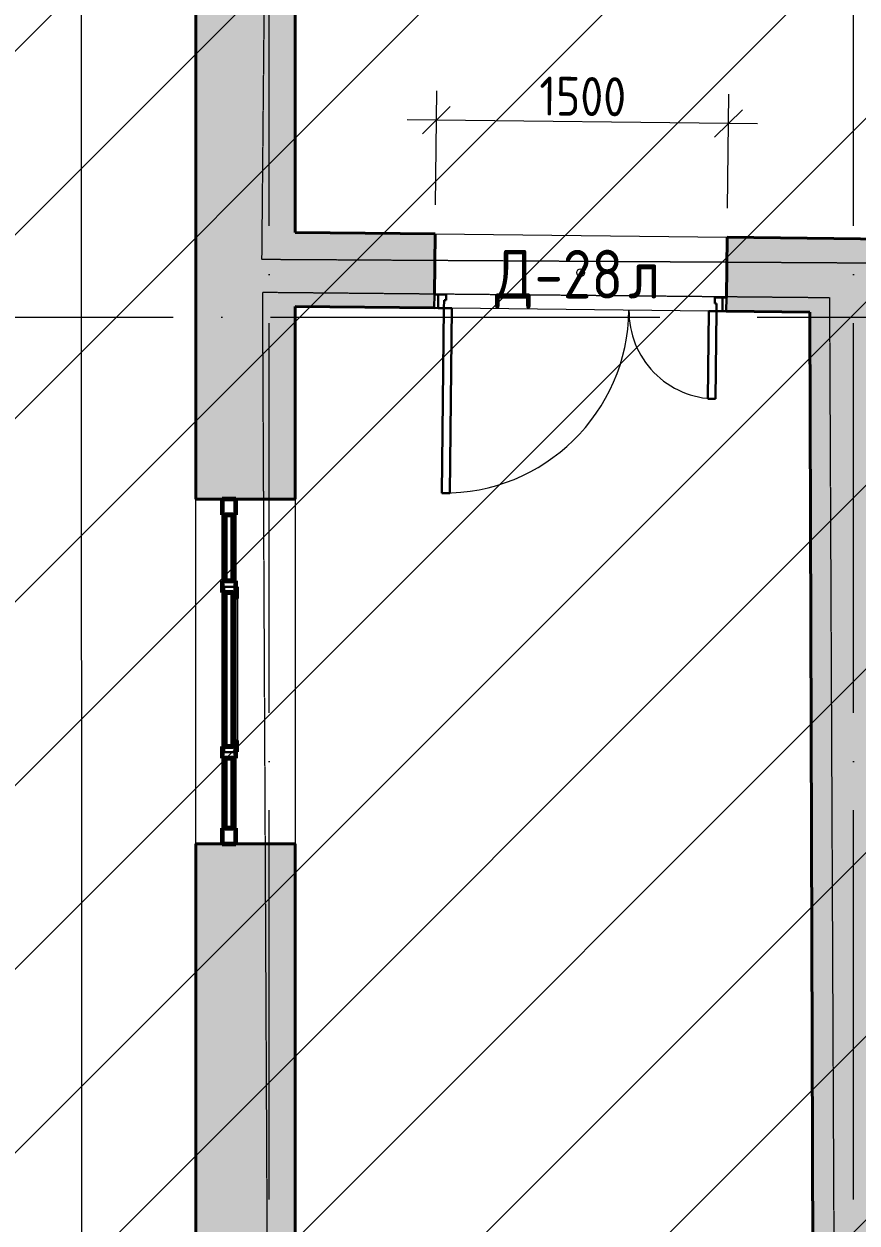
# Model space of a CAD drawing. Header units: millimetres. Extents: x 3050 to 430575, y -569542 to 36130.
# Drawn here: x 324570 to 328848, y -398417 to -392259 of the extents above; entities that cross this region are included whole.
import ezdxf

# ---------------------------------------------------------------- set-up
doc = ezdxf.new("R2010")
doc.units = ezdxf.units.MM
doc.linetypes.add('ADSK_Линия сетки', pattern=[25, 20, -2.5, 0, -2.5])
doc.linetypes.add('ADSK_Сверху', pattern=[4.5, 3, -1.5])
for name, color, linetype, lineweight in [('_ Окна', 7, 'Continuous', 30), ('Витраж', 7, 'Continuous', 18), ('Двери', 7, 'Continuous', 18), ('Крыша', 7, 'Continuous', 18), ('Марки дверей', 7, 'Continuous', 20), ('Окна', 7, 'Continuous', 18), ('Оси', 7, 'Continuous', 9), ('Панели витража', 7, 'Continuous', 18), ('Перекрытие', 7, 'Continuous', 18), ('Размеры', 7, 'Continuous', 9), ('Стены внутренние', 7, 'Continuous', 18), ('Стены наружные', 7, 'Continuous', 18)]:
    doc.layers.add(name, color=color, linetype=linetype, lineweight=lineweight)
doc.layers.add('Линии', color=7, linetype='Continuous', lineweight=9, true_color=0x00a600)
doc.styles.add('GOST Common', font='GOST_Common.ttf', dxfattribs={"width": 0.9, "height": 200})
doc.styles.add('GOST Common_2', font='GOST_Common.ttf', dxfattribs={"width": 0.9, "height": 250})
doc.dimstyles.new('ADSK_Основной_2_5_мм', dxfattribs={"dimscale": 304.8, "dimtxt": 251.428749, "dimasz": 0.463911, "dimexe": 0.492126, "dimexo": 0.492126, "dimgap": 0.098425, "dimtad": 1, "dimdec": 1, "dimrnd": 0.1, "dimdsep": 46, "dimtxsty": 'GOST Common', "dimblk1": 'OBLIQUE', "dimblk2": 'OBLIQUE', "dimsah": 1, "dimcen": 0.09, "dimdle": 0.492126, "dimazin": 2, "dimtfac": 1, "dimtdec": 4, "dimtix": 1, "dimtmove": 0, "dimatfit": 3, "dimfxl": 1, "dimtvp": 1, "dimtfill": 1, "dimtolj": 1, "dimtzin": 0, "dimlwd": 20, "dimlwe": 20, "dimarcsym": 2})

# ---------------------------------------------------------------- blocks, each defined once
blk = doc.blocks.new('Прямоугольный импост - 70х20_60мм-1425107-04 План 4-го этажа маркировочный')
at = {"layer": 'Витраж', "color": 253, "linetype": 'ADSK_Сверху', "true_color": 0xaaaaaa}
for p, q in [((-6073.8, 27832.2), (-6143.8, 27832.2)), ((-6143.8, 27752.2), (-6143.8, 27832.2)), ((-6073.8, 27752.2), (-6073.8, 27832.2)), ((-6143.8, 27382.2), (-6143.8, 27412.2)), ((-6073.8, 27382.2), (-6073.8, 27412.2))]:
    blk.add_line(p, q, dxfattribs=at)
blk = doc.blocks.new('Прямоугольный импост - 70х20_60мм-1258642-04 План 4-го этажа маркировочный')
at = {"layer": 'Витраж', "color": 253, "linetype": 'ADSK_Сверху', "true_color": 0xaaaaaa}
for p, q in [((-80, 35), (0, 35)), ((0, 35), (0, -35)), ((0, -35), (-80, -35))]:
    blk.add_line(p, q, dxfattribs=at)
blk = doc.blocks.new('Прямоугольный импост - 70х20_60мм-1258643-04 План 4-го этажа маркировочный')
at = {"layer": 'Витраж', "color": 253, "linetype": 'ADSK_Сверху', "true_color": 0xaaaaaa}
for p, q in [((0, 35), (-80, 35)), ((0, -35), (0, 35)), ((-80, -35), (0, -35))]:
    blk.add_line(p, q, dxfattribs=at)
blk = doc.blocks.new('Прямоугольный импост - 70х20_60мм-1243038-04 План 4-го этажа маркировочный')
at = {"layer": 'Витраж', "color": 253, "linetype": 'ADSK_Сверху', "true_color": 0xaaaaaa}
for p, q in [((-6143.8, 27352.2), (-6143.8, 27382.2)), ((-6073.8, 27352.2), (-6073.8, 27382.2)), ((-6143.8, 26532.2), (-6143.8, 26562.2)), ((-6073.8, 26532.2), (-6073.8, 26562.2))]:
    blk.add_line(p, q, dxfattribs=at)
blk = doc.blocks.new('Витраж-тент со смещением вовне - 60мм 30 сдвиг-1466951-04 План 4-го этажа маркировочный')
at = {"layer": '_ Окна', "color": 253, "linetype": 'ADSK_Сверху', "true_color": 0xaaaaaa}
for p, q in [((-425, 25), (-425, -45)), ((-425, 25), (-395, 25)), ((-425, -45), (-425, 25)), ((425, 25), (395, 25)), ((425, -45), (425, 25)), ((425, -45), (425, 25)), ((-365, -45), (-425, -45)), ((-365, -35), (-365, -45)), ((365, -35), (365, -45)), ((365, -45), (425, -45))]:
    blk.add_line(p, q, dxfattribs=at)
at = {"layer": 'Окна', "color": 253, "linetype": 'ADSK_Сверху', "true_color": 0xaaaaaa}
blk.add_line((-365, -45), (365, -45), dxfattribs=at)
blk = doc.blocks.new('Прямоугольный импост - 70х20_60мм-1225113-04 План 4-го этажа маркировочный')
at = {"layer": 'Витраж', "color": 253, "linetype": 'ADSK_Сверху', "true_color": 0xaaaaaa}
for p, q in [((41084.5, 2434.5), (41054.5, 2434.5)), ((41524.5, 2434.5), (41444.5, 2434.5)), ((41524.5, 2364.5), (41524.5, 2434.5)), ((41084.5, 2364.5), (41054.5, 2364.5)), ((41524.5, 2364.5), (41444.5, 2364.5))]:
    blk.add_line(p, q, dxfattribs=at)
blk = doc.blocks.new('Прямоугольный импост - 70х60мм-1258640-04 План 4-го этажа маркировочный')
at = {"layer": 'Витраж', "color": 253, "linetype": 'ADSK_Сверху', "true_color": 0xaaaaaa}
for p, q in [((-30, 35), (30, 35)), ((30, -35), (-30, -35))]:
    blk.add_line(p, q, dxfattribs=at)
blk = doc.blocks.new('Прямоугольный импост - 70х60мм-1225009-04 План 4-го этажа маркировочный')
at = {"layer": 'Витраж', "color": 253, "linetype": 'ADSK_Сверху', "true_color": 0xaaaaaa}
for p, q in [((41084.5, 2434.5), (41084.5, 2364.5)), ((41444.5, 2434.5), (41084.5, 2434.5)), ((41444.5, 2364.5), (41444.5, 2434.5)), ((41444.5, 2364.5), (41084.5, 2364.5))]:
    blk.add_line(p, q, dxfattribs=at)
blk = doc.blocks.new('Прямоугольный импост - 70х60мм-1425109-04 План 4-го этажа маркировочный')
at = {"layer": 'Витраж', "color": 253, "linetype": 'ADSK_Сверху', "true_color": 0xaaaaaa}
for p, q in [((-6073.8, 27752.2), (-6143.8, 27752.2)), ((-6143.8, 27412.2), (-6143.8, 27752.2)), ((-6073.8, 27412.2), (-6073.8, 27752.2)), ((-6143.8, 27412.2), (-6073.8, 27412.2))]:
    blk.add_line(p, q, dxfattribs=at)
blk = doc.blocks.new('Прямоугольный импост - 70х60мм-1243040-04 План 4-го этажа маркировочный')
at = {"layer": 'Витраж', "color": 253, "linetype": 'ADSK_Сверху', "true_color": 0xaaaaaa}
for p, q in [((-6073.8, 27352.2), (-6143.8, 27352.2)), ((-6143.8, 26562.2), (-6143.8, 27352.2)), ((-6073.8, 26562.2), (-6073.8, 27352.2)), ((-6143.8, 26562.2), (-6073.8, 26562.2))]:
    blk.add_line(p, q, dxfattribs=at)
blk = doc.blocks.new('Системная панель - _AR_Стекло_40мм_привязка по центру-V131-04 План 4-го этажа маркировочный')
at = {"layer": 'Панели витража', "color": 1, "lineweight": 60, "true_color": 0xff0000}
for p, q in [((180, 20), (-180, 20)), ((-180, 20), (-180, -20)), ((180, -20), (180, 20)), ((-180, -20), (180, -20))]:
    blk.add_line(p, q, dxfattribs=at)
blk = doc.blocks.new('Прямоугольный импост - 70х40_60мм-1229682-04 План 4-го этажа маркировочный')
at = {"layer": 'Витраж'}
for p, q in [((41084.5, 2434.5), (41444.5, 2434.5)), ((41084.5, 2364.5), (41444.5, 2364.5))]:
    blk.add_line(p, q, dxfattribs=at)
blk = doc.blocks.new('Прямоугольный импост - 70х20_60мм-V132-04 План 4-го этажа маркировочный')
at = {"layer": 'Витраж', "color": 1, "lineweight": 60, "true_color": 0xff0000}
for p, q in [((-80, 35), (0, 35)), ((-80, -35), (-80, 35)), ((0, 35), (0, -35)), ((0, -35), (-80, -35))]:
    blk.add_line(p, q, dxfattribs=at)
blk = doc.blocks.new('Прямоугольный импост - 70х20_60мм-V133-04 План 4-го этажа маркировочный')
at = {"layer": 'Витраж', "color": 1, "lineweight": 60, "true_color": 0xff0000}
for p, q in [((0, 35), (-80, 35)), ((-80, 35), (-80, -35)), ((0, -35), (0, 35)), ((-80, -35), (0, -35))]:
    blk.add_line(p, q, dxfattribs=at)
blk = doc.blocks.new('Системная панель - _AR_Стекло_40мм_привязка по центру-V134-04 План 4-го этажа маркировочный')
at = {"layer": 'Панели витража', "color": 1, "lineweight": 60, "true_color": 0xff0000}
for p, q in [((170, 20), (-170, 20)), ((-170, 20), (-170, -20)), ((170, -20), (170, 20)), ((-170, -20), (170, -20))]:
    blk.add_line(p, q, dxfattribs=at)
blk = doc.blocks.new('Прямоугольный импост - 70х40_60мм-1425108-04 План 4-го этажа маркировочный')
at = {"layer": 'Витраж'}
for p, q in [((-6143.8, 27752.2), (-6143.8, 27412.2)), ((-6073.8, 27752.2), (-6073.8, 27412.2))]:
    blk.add_line(p, q, dxfattribs=at)
blk = doc.blocks.new('Системная панель - _AR_Стекло_40мм_привязка по центру-V135-04 План 4-го этажа маркировочный')
at = {"layer": 'Панели витража', "color": 1, "lineweight": 60, "true_color": 0xff0000}
for p, q in [((395, 20), (-395, 20)), ((-395, 20), (-395, -20)), ((395, -20), (395, 20)), ((-395, -20), (395, -20))]:
    blk.add_line(p, q, dxfattribs=at)
blk = doc.blocks.new('Прямоугольный импост - 70х40_60мм-V72-04 План 4-го этажа маркировочный')
at = {"layer": 'Витраж'}
for p, q in [((-6143.8, 35422.3), (-6143.8, 34632.3)), ((-6073.8, 35422.3), (-6073.8, 34632.3))]:
    blk.add_line(p, q, dxfattribs=at)
blk = doc.blocks.new('Прямоугольный импост - 70х60мм-V136-04 План 4-го этажа маркировочный')
at = {"layer": 'Витраж', "color": 1, "lineweight": 60, "true_color": 0xff0000}
for p, q in [((-30, 35), (30, 35)), ((-30, -35), (-30, 35)), ((30, 35), (30, -35)), ((30, -35), (-30, -35))]:
    blk.add_line(p, q, dxfattribs=at)
blk = doc.blocks.new('AC_Дверь_Двупольная - Д-28л 1500х2200h-V180-04 План 4-го этажа маркировочный')
at = {"layer": 'Двери', "lineweight": 30}
for p, q in [((700, 1140), (660, 1140)), ((660, 1140), (660, 190)), ((700, 190), (700, 1140)), ((-700, 640), (-660, 640)), ((-700, 190), (-700, 640)), ((-660, 640), (-660, 190)), ((-750, 190), (-730, 190)), ((-750, 120), (-750, 190)), ((-730, 190), (-700, 190)), ((-730, 120), (-730, 190)), ((-730, 190), (-730, 120)), ((-660, 190), (-700, 190)), ((-700, 190), (-700, 150)), ((660, 190), (700, 190)), ((730, 190), (700, 190)), ((700, 190), (700, 150)), ((730, 120), (730, 190)), ((750, 190), (730, 190)), ((730, 190), (730, 120)), ((750, 120), (750, 190)), ((-700, 150), (-690, 150)), ((-690, 150), (-690, 120)), ((700, 150), (690, 150)), ((690, 150), (690, 120)), ((-730, 120), (-750, 120)), ((-690, 120), (-730, 120)), ((690, 120), (730, 120)), ((730, 120), (750, 120))]:
    blk.add_line(p, q, dxfattribs=at)
at = {"layer": 'Двери'}
for centre, radius, start, end in [((700, 190), 950, 90, 180), ((-700, 190), 450, 360, 90)]:
    blk.add_arc(centre, radius, start, end, dxfattribs=at)
blk = doc.blocks.new('ADSK_Марка_Дверь - Типоразмер_ADSK_Марка-58376-04 План 4-го этажа маркировочный')
at = {"layer": 'Марки дверей', "lineweight": 9}
blk.add_circle((0, 0), 0.2, dxfattribs=at)
blk = doc.blocks.new('_Oblique')
at = {"color": 0, "linetype": 'ByBlock', "lineweight": -2}
blk.add_line((-0.5, -0.5), (0.5, 0.5), dxfattribs=at)
blk = doc.blocks.new('*D9958')
at = {"layer": 'Defpoints', "color": 0, "lineweight": 40, "transparency": 16777216}
for p in [(326687.9, -392752.8), (326681.3, -393337.6), (328181.2, -393354.6)]:
    blk.add_point(p, dxfattribs=at)
at = {"layer": 'Размеры', "color": 0, "lineweight": 20, "transparency": 16777216}
for p, q in [((326683, -393187.7), (326689.6, -392602.8)), ((328182.9, -393204.6), (328189.5, -392619.8)), ((328337.8, -392771.5), (326537.9, -392751.1))]:
    blk.add_line(p, q, dxfattribs=at)
at = {"layer": 'Размеры', "color": 0, "lineweight": 20, "transparency": 16777216, "xscale": 141.4, "yscale": 141.4, "zscale": 141.4}
for p, rotation in [((326687.9, -392752.8), 179.3510806030822), ((328187.8, -392769.8), 359.3510806030822)]:
    blk.add_blockref('_Oblique', p, dxfattribs=dict(at, rotation=rotation))
at = {"layer": 'Размеры', "color": 0, "lineweight": 20, "transparency": 16777216, "insert": (327439.4, -392631.3), "char_height": 200, "width": 700.591, "attachment_point": 5, "rotation": 359.35108, "style": 'GOST Common', "bg_fill": 3, "box_fill_scale": 1.1, "bg_fill_color": 256, "bg_fill_true_color": 13158600, "bg_fill_transparency": 0}
blk.add_mtext('\\A1;1500', dxfattribs=at)

msp = doc.modelspace()

# ---------------------------------------------------------------- hatches: boundary and pattern name
at = {"layer": 'Стены внутренние', "true_color": 0xc0c0c0}
h = msp.add_hatch(color=9, dxfattribs=at)
h.paths.add_polyline_path([(335095.06, -393812.97), (335095.06, -393432.95), (328181.21, -393354.64), (328177.7, -393734.62), (335005.64, -393811.96)])
h.paths.add_polyline_path([(326677, -393717.63), (326681.31, -393337.65), (325962.82, -393329.51), (325962.82, -393709.54), (325995.39, -393709.91)])
h = msp.add_hatch(color=9, dxfattribs=at)
h.paths.add_polyline_path([(329036.05, -409730.27), (329031.55, -408305.58), (328651.55, -408306.78), (328656.05, -409728.51), (329001.65, -409730.11)])
h.paths.add_polyline_path([(328647.24, -406942.8), (329027.24, -406941.6), (329026.45, -406691.6), (328646.45, -406692.8), (328647.24, -406941.6)])
h.paths.add_polyline_path([(328641.72, -405192.81), (329021.71, -405191.61), (329009.09, -401197.15), (328629.09, -401198.35), (328634.35, -402862.66)])
h.paths.add_polyline_path([(328624.35, -399698.35), (329004.35, -399697.15), (328985.54, -393743.77), (328605.53, -393739.47), (328615.16, -396787.41)])
at = {"layer": 'Стены наружные', "true_color": 0xc0c0c0}
h = msp.add_hatch(color=9, dxfattribs=at)
h.paths.add_polyline_path([(325806.22, -409687.86), (325962.82, -409687.86), (325962.82, -408641.64), (325452.82, -408641.64), (325452.82, -409687.86)])
h.paths.add_polyline_path([(325806.22, -406871.64), (325962.82, -406871.64), (325962.82, -404556.35), (325452.82, -404556.35), (325452.82, -406871.64)])
h.paths.add_polyline_path([(325452.82, -402786.35), (325962.82, -402786.35), (325962.82, -400535.66), (325452.82, -400535.66), (325452.82, -401343.85)])
h.paths.add_polyline_path([(325806.22, -398765.66), (325962.82, -398765.66), (325962.82, -396469.46), (325452.82, -396469.46), (325452.82, -398765.66)])
h.paths.add_polyline_path([(325806.22, -394699.46), (325962.82, -394699.46), (325962.82, -387372.71), (325452.82, -387372.71), (325452.82, -394699.46)])

# ---------------------------------------------------------------- linework, layer by layer
at = {"layer": 'Крыша', "color": 253, "linetype": 'ADSK_Сверху', "true_color": 0xaaaaaa, "flags": 128}
msp.add_lwpolyline([(324871.2, -409057.66), (324870.24, -406537.74), (324869.28, -404017.82), (324868.32, -401497.89), (324867.36, -398977.97), (324866.4, -396458.04), (324865.44, -393938.12), (324864.48, -391418.2), (324863.53, -388898.27), (324862.57, -386378.35)], dxfattribs=at)
at = {"layer": 'Линии', "color": 8, "lineweight": 18, "true_color": 0x808080}
for p, q in [((326681.31, -393337.65), (328181.21, -393354.64)), ((328086.91, -393733.59), (326767, -393718.64))]:
    msp.add_line(p, q, dxfattribs=at)
at = {"layer": 'Оси', "linetype": 'ADSK_Линия сетки', "ltscale": 100}
for p, q in [((325829.52, -435797.51), (325829.52, -386087.13)), ((328829.52, -435797.51), (328829.52, -386087.13)), ((268333.38, -393765.13), (336561.32, -393765.13))]:
    msp.add_line(p, q, dxfattribs=at)
at = {"layer": 'Перекрытие', "color": 9, "linetype": 'ADSK_Сверху', "true_color": 0xaad4d4}
for p, q in [((325792.04, -393468.94), (325849.63, -387255.2)), ((335236.22, -393525.55), (325792.04, -393468.94)), ((325836.18, -401951.92), (325795.85, -393636.53)), ((325795.85, -393636.53), (328706.75, -393664)), ((328706.75, -393664), (328781.23, -409833.16))]:
    msp.add_line(p, q, dxfattribs=at)
at = {"layer": 'Стены внутренние', "lineweight": 40}
for p, q in [((326681.31, -393337.65), (325962.82, -393329.51)), ((326677.8, -393647.63), (326681.31, -393337.65)), ((328181.21, -393354.64), (328177.7, -393664.62)), ((335095.06, -393432.95), (328181.21, -393354.64)), ((325962.82, -393709.54), (326677, -393717.63)), ((328176.91, -393734.61), (328605.53, -393739.47)), ((328605.53, -393739.47), (328624.35, -399698.35))]:
    msp.add_line(p, q, dxfattribs=at)
at = {"layer": 'Стены наружные', "lineweight": 40}
for p, q in [((325452.82, -386862.71), (325452.82, -394699.46)), ((325962.82, -393329.51), (325962.82, -387372.71)), ((325962.82, -394699.46), (325962.82, -393709.54)), ((325452.82, -394699.46), (325962.82, -394699.46)), ((325452.82, -396469.46), (325452.82, -398765.66)), ((325962.82, -396469.46), (325452.82, -396469.46)), ((325962.82, -398765.66), (325962.82, -396469.46))]:
    msp.add_line(p, q, dxfattribs=at)
at = {"layer": 'Стены наружные'}
for p, q in [((325452.82, -396469.46), (325452.82, -394699.46)), ((325962.82, -394699.46), (325962.82, -396469.46))]:
    msp.add_line(p, q, dxfattribs=at)

# ---------------------------------------------------------------- block references
at = {"layer": '_ Окна', "color": 253, "linetype": 'ADSK_Сверху', "true_color": 0xaaaaaa, "rotation": 89.99999999999974}
msp.add_blockref('Витраж-тент со смещением вовне - 60мм 30 сдвиг-1466951-04 План 4-го этажа маркировочный', (325622.82, -395574.46), dxfattribs=at)
at = {"layer": 'Витраж', "color": 253, "linetype": 'ADSK_Сверху', "true_color": 0xaaaaaa}
for name in ['Прямоугольный импост - 70х20_60мм-1425107-04 План 4-го этажа маркировочный', 'Прямоугольный импост - 70х60мм-1425109-04 План 4-го этажа маркировочный', 'Прямоугольный импост - 70х20_60мм-1243038-04 План 4-го этажа маркировочный', 'Прямоугольный импост - 70х60мм-1243040-04 План 4-го этажа маркировочный']:
    msp.add_blockref(name, (331731.57, -422531.7), dxfattribs=at)
at = {"layer": 'Витраж', "color": 253, "linetype": 'ADSK_Сверху', "true_color": 0xaaaaaa, "extrusion": (0, 0, -1), "rotation": 90.00000000000026}
for name, p in [('Прямоугольный импост - 70х20_60мм-1258642-04 План 4-го этажа маркировочный', (-325622.82, -394699.46)), ('Прямоугольный импост - 70х60мм-1258640-04 План 4-го этажа маркировочный', (-325622.82, -395149.46)), ('Прямоугольный импост - 70х60мм-1258640-04 План 4-го этажа маркировочный', (-325622.82, -395999.46))]:
    msp.add_blockref(name, p, dxfattribs=at)
at = {"layer": 'Витраж', "extrusion": (0, 0, -1), "rotation": 90.00000000000026}
for name, p in [('Прямоугольный импост - 70х20_60мм-V132-04 План 4-го этажа маркировочный', (-325622.82, -394699.46)), ('Прямоугольный импост - 70х60мм-V136-04 План 4-го этажа маркировочный', (-325622.82, -395149.46)), ('Прямоугольный импост - 70х60мм-V136-04 План 4-го этажа маркировочный', (-325622.82, -395999.46))]:
    msp.add_blockref(name, p, dxfattribs=at)
at = {"layer": 'Витраж'}
for name, p in [('Прямоугольный импост - 70х40_60мм-1425108-04 План 4-го этажа маркировочный', (331731.57, -422531.7)), ('Прямоугольный импост - 70х40_60мм-V72-04 План 4-го этажа маркировочный', (331731.57, -430601.81))]:
    msp.add_blockref(name, p, dxfattribs=at)
at = {"layer": 'Витраж', "color": 253, "linetype": 'ADSK_Сверху', "true_color": 0xaaaaaa}
for name, p, rotation in [('Прямоугольный импост - 70х20_60мм-1225113-04 План 4-го этажа маркировочный', (323223.31, -354945.01), 270), ('Прямоугольный импост - 70х60мм-1225009-04 План 4-го этажа маркировочный', (323223.31, -354945.01), 270), ('Прямоугольный импост - 70х20_60мм-1258643-04 План 4-го этажа маркировочный', (325622.82, -396469.46), 269.9999999999997)]:
    msp.add_blockref(name, p, dxfattribs=dict(at, rotation=rotation))
at = {"layer": 'Витраж'}
for name, p, rotation in [('Прямоугольный импост - 70х40_60мм-1229682-04 План 4-го этажа маркировочный', (323223.31, -354945.01), 270), ('Прямоугольный импост - 70х20_60мм-V133-04 План 4-го этажа маркировочный', (325622.82, -396469.46), 269.9999999999997)]:
    msp.add_blockref(name, p, dxfattribs=dict(at, rotation=rotation))
at = {"layer": 'Двери', "rotation": 179.3510806039891}
msp.add_blockref('AC_Дверь_Двупольная - Д-28л 1500х2200h-V180-04 План 4-го этажа маркировочный', (327429.11, -393536.13), dxfattribs=at)
at = {"layer": 'Марки дверей', "xscale": 99.99999999999993, "yscale": 99.99999999999993, "zscale": 99.99999999999993}
msp.add_blockref('ADSK_Марка_Дверь - Типоразмер_ADSK_Марка-58376-04 План 4-го этажа маркировочный', (327429.11, -393536.13), dxfattribs=at)
at = {"layer": 'Панели витража', "rotation": 89.99999999999974}
for name, p in [('Системная панель - _AR_Стекло_40мм_привязка по центру-V134-04 План 4-го этажа маркировочный', (325622.82, -394949.46)), ('Системная панель - _AR_Стекло_40мм_привязка по центру-V135-04 План 4-го этажа маркировочный', (325622.82, -395574.46)), ('Системная панель - _AR_Стекло_40мм_привязка по центру-V131-04 План 4-го этажа маркировочный', (325622.82, -396209.46))]:
    msp.add_blockref(name, p, dxfattribs=at)

# ---------------------------------------------------------------- texts
at = {"layer": 'Марки дверей', "lineweight": 9, "char_height": 250, "attachment_point": 1, "style": 'GOST Common_2'}
for s, insert, width in [('\\fGOST Common|b0|i0|c204|p34|;\\W.9;Д', (326989.28, -393419.12), 245.3164), ('-28', (327191.69, -393419.12), 584.4302), ('\\fGOST Common|b0|i0|c204|p34|;\\W.9;л', (327673.89, -393419.12), 194.8101)]:
    msp.add_mtext(s, dxfattribs=dict(at, insert=insert, width=width))

# ---------------------------------------------------------------- next in the draw order: dimensions: what is measured, and where the dimension line sits
at = {"layer": 'Размеры', "lineweight": 20}
dim = msp.add_linear_dim(base=(326687.93, -392752.83), p1=(328181.21, -393354.64), p2=(326681.31, -393337.65), angle=359.351081, dimstyle='ADSK_Основной_2_5_мм', override={"dimpost": '<>', "dimfxl": 1500}, dxfattribs=at)
dim.commit()
dim.dimension.update_dxf_attribs({"geometry": '*D9958', "text_midpoint": (327439.36, -392631.33)})

# ---------------------------------------------------------------- next in the draw order: hatches: boundary and pattern name
at = {"lineweight": 13, "true_color": 0x636466}
h = msp.add_hatch(dxfattribs=at)
h.set_pattern_fill('ANSI31', color=251, scale=210)
h.set_pattern_definition([(45, (-1812091.45, -109463.3), (-471.46345, 471.46345), [])])
h.paths.add_polyline_path([(336184.02, -379783.78), (293385.25, -379662.32), (293385.25, -437206.01), (336184.02, -437327.46)])

doc.saveas('drawing.dxf')
